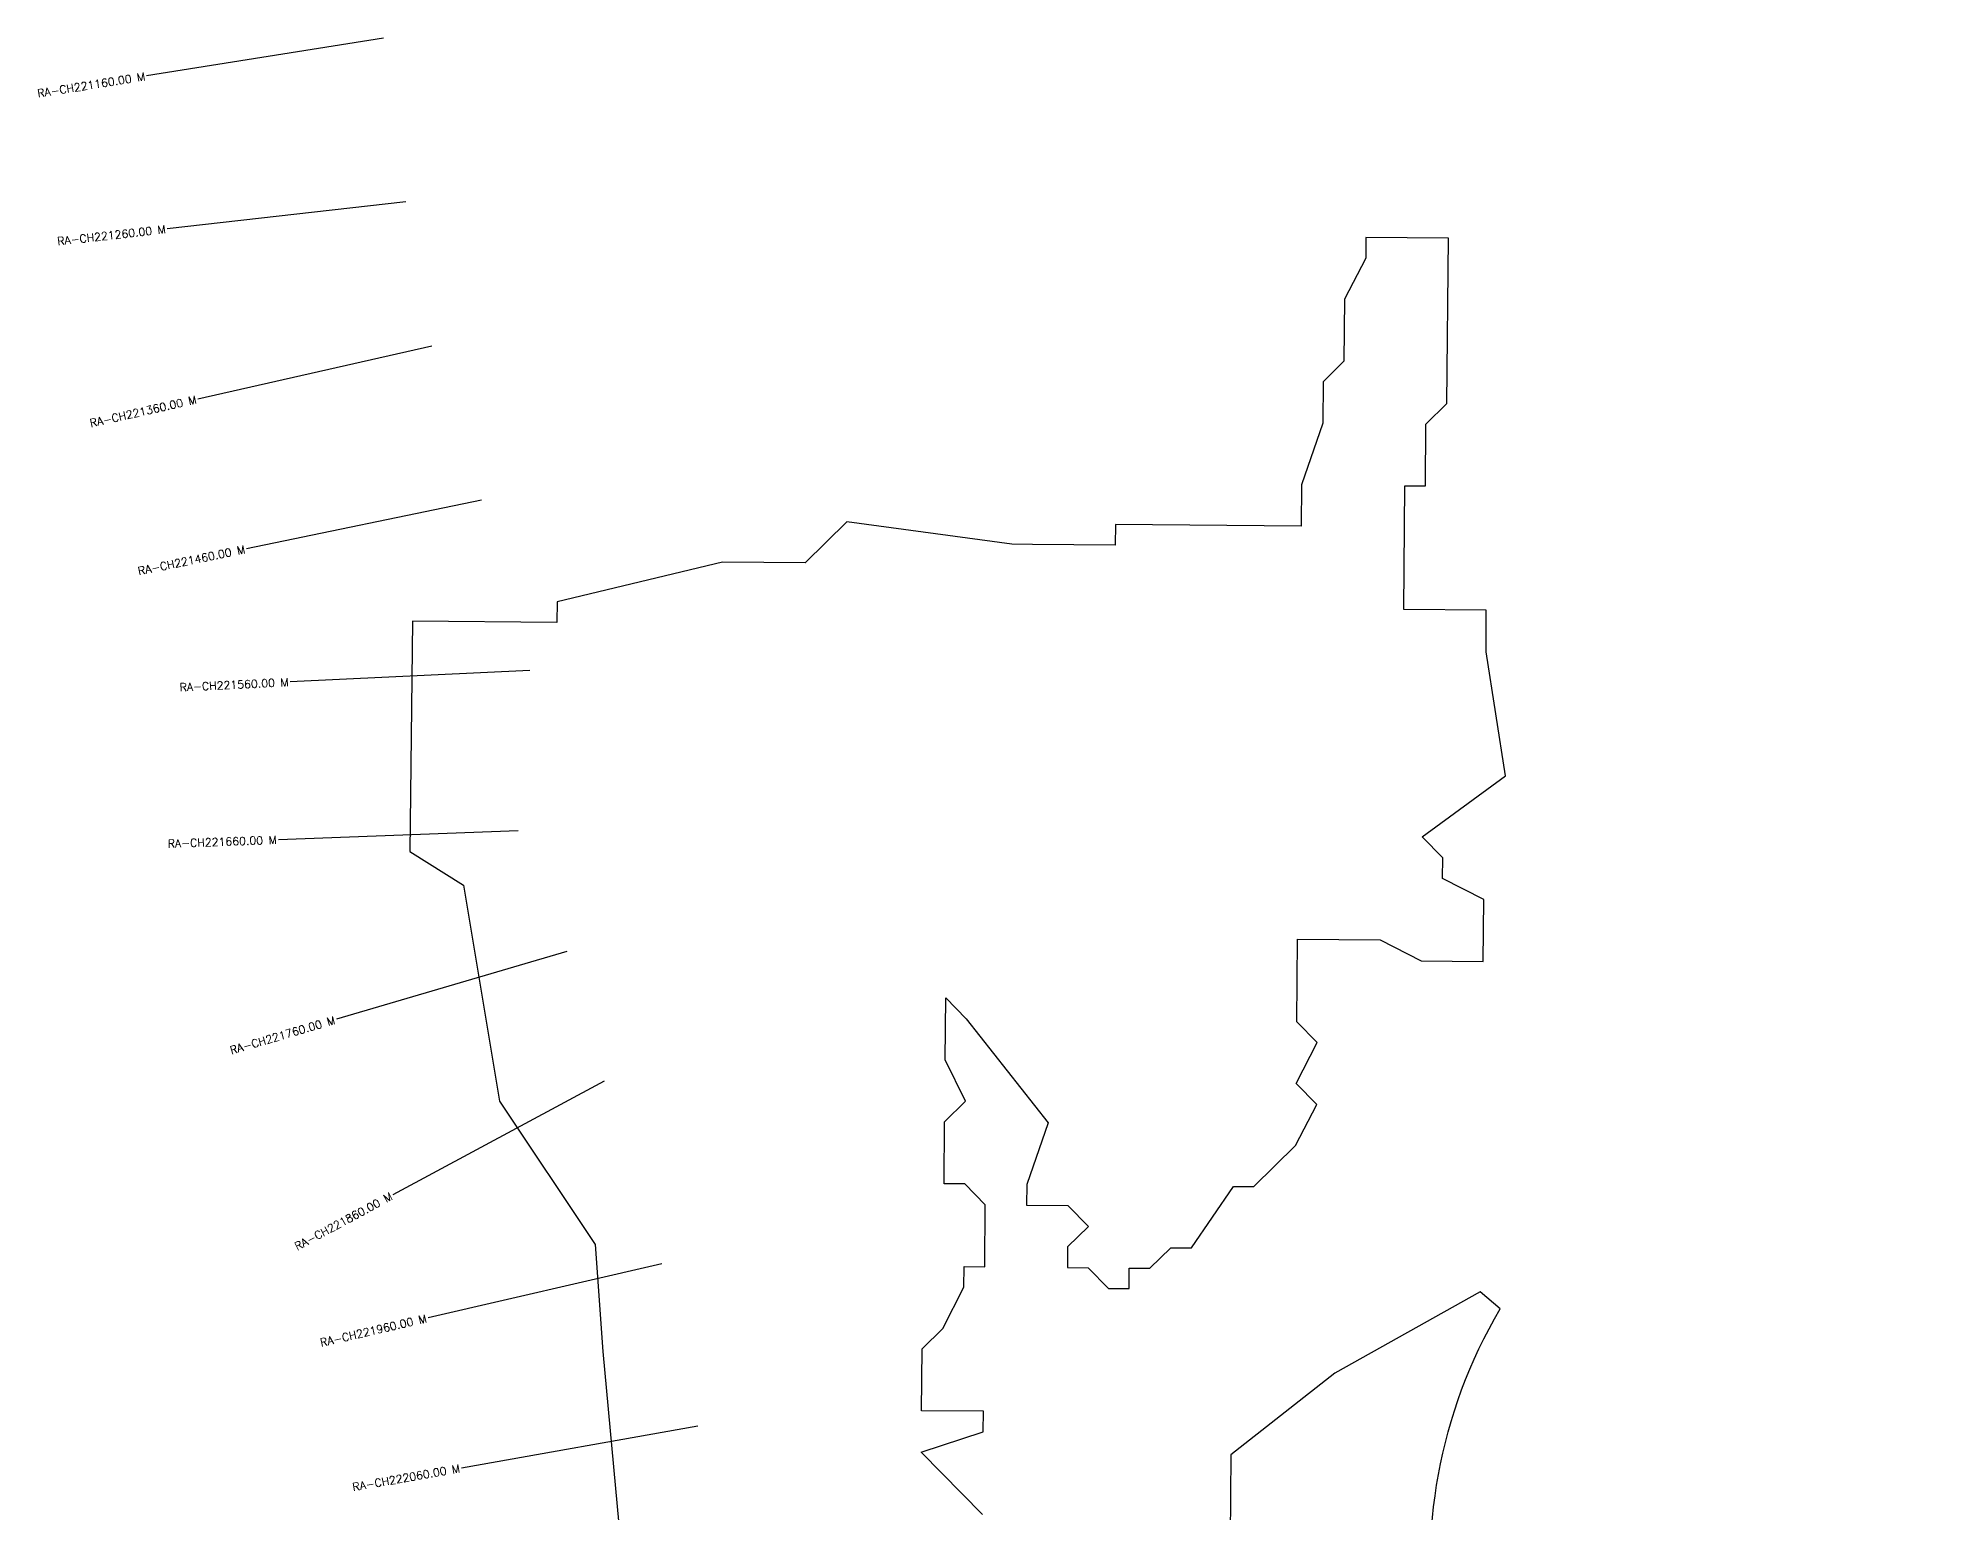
# Model space of a CAD drawing. Header units: metres. Extents: x 274575 to 276891, y 2061879 to 2064161.
# Drawn here: x 274575 to 275765, y 2063239 to 2064161 of the extents above; entities that cross this region are included whole.
import ezdxf
from ezdxf.enums import TextEntityAlignment as Align

# ---------------------------------------------------------------- set-up
doc = ezdxf.new("R2010")
doc.units = ezdxf.units.M
doc.header["$MEASUREMENT"] = 0
for name, color, linetype in [('CS', 134, 'Continuous'), ('CSMark', 6, 'Continuous'), ('VILLAGE BOUNDRY', 10, 'Continuous')]:
    doc.layers.add(name, color=color, linetype=linetype)
doc.styles.get("Standard").update_dxf_attribs({"font": 'simplex.shx'})

msp = doc.modelspace()

# ---------------------------------------------------------------- linework, layer by layer
at = {"layer": 'CS'}
for p, q in [((274790.8, 2064161), (274642.7, 2064137.3)), ((274804.6, 2064058.6), (274655.5, 2064041.7)), ((274821, 2063968.5), (274674.7, 2063935.4)), ((274852, 2063872.2), (274705.1, 2063841.8)), ((274882.2, 2063765.7), (274732.4, 2063758.6)), ((274874.9, 2063665.5), (274725, 2063660)), ((274905.2, 2063590.1), (274761.3, 2063547.8)), ((274928.7, 2063509.1), (274796.5, 2063438.1)), ((274964.7, 2063395), (274818.6, 2063361.2)), ((274987.2, 2063293.6), (274839.5, 2063267.4))]:
    msp.add_line(p, q, dxfattribs=at)
at = {"layer": 'VILLAGE BOUNDRY'}
msp.add_lwpolyline([(275165, 2063238.4), (275126.7, 2063277.4), (275165.5, 2063290), (275165.6, 2063302.9), (275126.9, 2063303.2), (275127.3, 2063341.9), (275140.3, 2063354.7), (275153.4, 2063380.4), (275153.5, 2063393.3), (275166.4, 2063393.2), (275166.8, 2063431.9), (275154, 2063445), (275141.1, 2063445.1), (275141.4, 2063483.8), (275154.5, 2063496.6), (275141.8, 2063522.5), (275142.1, 2063561.2), (275154.9, 2063548.2), (275206, 2063483.2), (275192.7, 2063444.6), (275192.6, 2063431.7), (275218.4, 2063431.4), (275231.2, 2063418.4), (275218.2, 2063405.7), (275218.1, 2063392.7), (275231, 2063392.6), (275243.7, 2063379.6), (275256.7, 2063379.5), (275256.8, 2063392.4), (275269.7, 2063392.3), (275282.7, 2063405.1), (275295.6, 2063405), (275321.8, 2063443.4), (275334.7, 2063443.3), (275360.7, 2063468.9), (275373.9, 2063494.6), (275361.1, 2063507.6), (275374.2, 2063533.3), (275361.4, 2063546.3), (275361.9, 2063597.9), (275413.5, 2063597.5), (275439.2, 2063584.3), (275477.9, 2063584), (275478.3, 2063622.7), (275452.6, 2063635.8), (275452.7, 2063648.7), (275439.9, 2063661.8), (275491.8, 2063700), (275479.7, 2063777.5), (275479.9, 2063803.4), (275428.3, 2063803.8), (275429, 2063881.2), (275441.9, 2063881.1), (275442.2, 2063919.8), (275455.2, 2063932.6), (275456.2, 2064035.9), (275404.6, 2064036.4), (275404.5, 2064023.4), (275391.3, 2063997.8), (275390.9, 2063959), (275377.9, 2063946.2), (275377.7, 2063920.4), (275364.5, 2063881.8), (275364.2, 2063856), (275248.1, 2063857.1), (275247.9, 2063844.2), (275196.3, 2063844.6), (275183.4, 2063844.7), (275080.3, 2063858.6), (275054.3, 2063833), (275002.6, 2063833.5), (274899.2, 2063808.6), (274899, 2063795.7), (274808.9, 2063796.7), (274807.2, 2063652.7), (274840.8, 2063631.6), (274863.2, 2063496.6), (274922.9, 2063407), (274927.7, 2063340.3), (274937.7, 2063232.1)], dxfattribs=at)
msp.add_lwpolyline([(275957.3, 2062964.8, -0.838806), (275488.6, 2063366.8), (275476, 2063377.5), (275385.2, 2063326.7), (275320.3, 2063275.7), (275319.3, 2063172.4)], format="xyb", dxfattribs=at)

# ---------------------------------------------------------------- texts
at = {"layer": 'CSMark'}
for s, rotation, p in [('RA-CH221160.00 M', 9.1012, (274641.7, 2064137.1)), ('RA-CH221260.00 M', 6.445, (274654.6, 2064041.6)), ('RA-CH221360.00 M', 12.7307, (274673.7, 2063935.2)), ('RA-CH221460.00 M', 11.7065, (274704.1, 2063841.6)), ('RA-CH221560.00 M', 2.7026, (274731.4, 2063758.5)), ('RA-CH221660.00 M', 2.0749, (274724, 2063660)), ('RA-CH221760.00 M', 16.3851, (274760.3, 2063547.5)), ('RA-CH221860.00 M', 28.2531, (274795.7, 2063437.7)), ('RA-CH221960.00 M', 13.0227, (274817.6, 2063361)), ('RA-CH222060.00 M', 10.0336, (274838.5, 2063267.3))]:
    msp.add_text(s, height=5, rotation=rotation, dxfattribs=at).set_placement(p, align=Align.MIDDLE_RIGHT)

doc.saveas('drawing.dxf')
